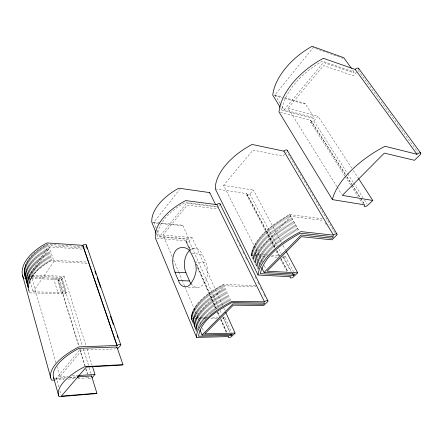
<?xml version="1.0" encoding="UTF-8"?>
<svg xmlns="http://www.w3.org/2000/svg" width="443" height="443" viewBox="0 0 443 443"><rect width="100%" height="100%" fill="white"/><g stroke="black" fill="none" stroke-linecap="round" stroke-linejoin="round"><path stroke-width="0.33" stroke-dasharray="2.21 1.66" d="M61.727 277.34L66.461 292.552L33.015 291.826L28.601 276.122L61.727 277.34L60.946 278.425L25.229 277.152C20.328 262.339 35.75 250.489 47.119 244.226L83.627 246.745M66.461 292.552L65.669 293.626L29.592 292.889C24.83 277.994 40.728 266.47 52.025 260.191L87.531 262.084M196.664 331.763L191.094 318.373C193.076 301.694 210.187 292.12 223.35 284.45L255.517 285.585M258.103 269.405L251.059 255.273C255.096 235.859 273.685 223.726 289.788 214.539L322.869 218.825L321.413 220.282L290.785 216.383L254.814 254.094L260.362 265.113M284.733 97.676L304.967 103.341L314.275 117.783L313.71 118.425L281.892 110.058L281.969 109.449A56.671 31.841 -35.1 0 1 321.618 61.616L322.443 61.162L354.19 72.087L353.569 72.796L323.49 62.485L284.124 109.82L280.591 104.094M28.601 276.122L48.985 245.638L82.78 247.925M55.956 362.728L31.11 275.064L49.959 246.978L82.924 249.165M33.015 291.826L53.902 261.553L48.985 245.638M23.584 278.243L58.531 279.45A1.877 0.969 -17.5 0 0 59.19 280.569A1.877 0.969 -17.5 0 0 61.555 279.843L64.146 276.316L31.11 275.064M84.696 247.698L85.421 246.69M156.146 227.846L153.832 222.331L179.598 189.471M190.064 249.719L186.232 240.815L190.695 250.888M157.171 230.294L159.746 236.424L186.569 203.16L216.057 206.909L216.483 206.41L185.362 202.429L184.703 202.783A45.275 23.922 -24.9 0 0 157.714 236.368L157.752 236.761L188.513 239.403L188.901 238.943L182.793 225.266L160.565 223.012M280.242 103.524L274.942 94.935L313.14 47.645L343.137 58.376M172.177 256.707L163.007 235.039L187.234 205.103L216.572 208.775L218.166 206.898M58.758 386.833L56.344 378.206L80.632 348.735M182.793 225.266L182.411 225.731L159.336 223.405M281.377 242.382L253.363 190.003L249.824 194.04A2.054 1.091 -27.8 0 1 247.238 195.169A2.054 1.091 -27.8 0 1 246.784 193.707L275.142 247.31M351.781 168.141L318.03 116.204L313.821 121.011A2.287 1.274 -33.2 0 1 311.329 122.262L311.191 122.262A2.287 1.274 -33.2 0 1 310.748 120.369L345.479 174.431M262.361 261.918L223.588 185.412L253.064 150.094L282.994 156.191L284.716 154.225M336.852 186.625L288.039 108.181L323.556 65.625L353.475 75.753L357.291 71.401M304.967 103.341L304.419 103.983L282.507 97.875M186.16 240.903A1.861 0.958 -24 0 0 186.758 242.088A1.861 0.958 -24 0 0 189.117 241.058L192.057 237.603L222.624 305.471M218.565 206.427L219.368 205.486M285.148 153.732L286.87 151.766M222.292 318.229L223.643 318.224L224.756 317.11L231.611 332.427M256.198 285.608L254.985 286.826L224.568 285.801L194.593 317.227L206.931 317.177M282.003 257.544L284.068 257.693L285.386 256.375L293.493 271.625M54.727 378.71L66.228 377.968M69.606 377.746L76.373 377.309M55.12 379.978L64.069 379.391M68.2 379.119L75.083 378.665M77.841 378.483L88.799 377.757A2.049 0.814 -19.3 0 0 89.154 378.649A2.049 0.814 -19.3 0 0 91.43 378.145M58.974 376.733L68.161 376.157M72.287 375.897L77.785 375.548M56.344 378.206L66.694 377.541M69.457 377.364L76.357 376.921M116.204 348.874L81.866 350.147L59.91 376.672L57.086 366.71M191.094 318.39L206.012 318.312M210.763 318.29L217.541 318.251M212.418 317.155L217.901 317.138M222.702 317.116L224.756 317.11M188.153 287.158L196.974 287.429M53.902 261.553L88.03 263.33M194.937 261.946L205.967 262.61A15.516 9.901 -87.3 0 1 204.323 283.143A15.516 9.901 -87.3 0 1 191.143 283.885M191.902 253.59L202.207 254.31L205.967 262.61M251.059 255.295L266.188 256.397M271 256.746L277.877 257.245M254.814 254.094L267.722 255.057M271.797 255.362L279.273 255.921M283.348 256.22L285.386 256.375M187.887 247.775L194.615 248.29M156.839 238.351L186.232 240.815M159.746 236.424L188.901 238.943M163.007 235.039L192.057 237.603M152.542 222.718L158.66 223.338M153.832 222.331L159.895 222.945M215.304 188.912L246.873 193.602M223.588 185.412L253.363 190.003M280.33 112.317L310.853 120.241M284.124 109.82L314.275 117.783M288.039 108.181L318.03 116.204M274.034 95.511L281.859 97.693M274.942 94.935L282.125 96.945M358.138 70.431L417.926 152.226M352.584 69.867L354.19 72.087M353.281 170.45L358.154 177.953M313.821 121.011L347.356 173.268M347.727 173.85L353.32 182.56M353.691 183.142L363.005 197.661M364.495 199.981L367.109 204.046M346.969 176.763L351.808 184.338M352.185 184.919L360.375 197.739M360.746 198.326L364.096 203.57M310.748 120.369L345.363 174.559M346.852 176.89L351.692 184.465M352.063 185.047L360.253 197.866M360.624 198.447L363.974 203.691M310.421 121.875L344.92 176.004M345.291 176.585L350.856 185.312M351.227 185.894L358.276 196.952M359.76 199.284L362.357 203.359M337.217 187.212L341.586 194.239M280.834 108.336L281.892 110.058M288.277 154.136L335.035 233.096M325.251 222.873L327.294 226.345M289.788 214.539L299.208 231.412M289.75 214.562L299.163 231.434M288.648 215.148L298.045 232.027M287.551 215.741L296.926 232.625M286.466 216.35L295.819 233.239M285.386 216.965L294.717 233.86M284.312 217.591L293.626 234.497M283.249 218.227L292.541 235.133M282.197 218.875L291.466 235.787M281.15 219.534L290.398 236.446M280.114 220.199L289.345 237.116M279.096 220.869L288.626 238.395M278.082 221.55L287.263 238.472M277.085 222.236L286.244 239.165M276.1 222.934L285.237 239.862M275.125 223.637L284.24 240.566M274.167 224.346L282.933 240.671M273.22 225.061L282.296 241.989M283.005 245.422L285.286 249.686M272.29 225.78L281.344 242.714M271.371 226.506L280.081 242.836M270.474 227.237L279.483 244.171M269.588 227.973L278.575 244.901M268.724 228.71L277.368 245.034M284.068 257.693L291.494 271.72M249.824 194.04L277.18 245.738M278.785 248.778L281.36 253.645M282.972 256.685L290.691 271.282M267.871 229.452L276.814 246.38M267.04 230.199L275.961 247.122M276.748 250.361L279.638 255.855M280.923 258.297L287.668 271.116M246.784 193.707L275.042 247.415M276.969 251.076L279.539 255.96M280.823 258.402L287.568 271.216M266.221 230.947L274.804 247.266M246.535 194.776L274.4 247.82M276 250.865L278.885 256.353M280.485 259.404L286.892 271.598M265.429 231.7L273.99 248.014M264.648 232.453L273.508 249.37M263.89 233.206L272.412 249.514M263.148 233.965L271.963 250.871M262.428 234.718L270.911 251.02M261.724 235.477L270.186 251.774M261.043 236.23L269.798 253.125M260.384 236.988L269.123 253.878M259.748 237.741L268.148 254.022M259.127 238.5L267.511 254.769M258.529 239.248L266.896 255.517M257.953 240.001L266.304 256.259M257.4 240.748L265.728 257.001M256.868 241.496L265.18 257.737M256.359 242.238L264.654 258.474M255.871 242.974L264.15 259.205M255.412 243.711L263.668 259.93M254.969 244.442L262.904 260.052M254.548 245.167L262.466 260.766M264.238 265.623L266.116 269.322M254.155 245.887L262.356 262.079M253.778 246.601L261.663 262.184M253.429 247.31L261.298 262.887M253.103 248.014L260.96 263.579M252.798 248.711L260.944 264.864M252.521 249.403L260.296 264.848M252.266 250.085L260.024 265.523M252.034 250.766L259.781 266.188M251.823 251.436L259.554 266.847M251.635 252.095L259.05 266.88M251.474 252.748L259.183 268.137M251.336 253.39L258.723 268.153M251.22 254.027L258.596 268.779M251.131 254.653L258.49 269.394M236.795 239.563L237.708 241.413M239.536 245.117L240.449 246.967M242.88 251.901L243.794 253.756M245.616 257.455L246.529 259.305M255.046 276.582L255.96 278.431M257.782 282.13L259.305 285.214M260.523 287.684L262.04 290.769M263.867 294.473L264.781 296.323M223.316 284.467L230.842 300.731M222.325 284.987L229.795 301.273M221.339 285.514L228.793 301.805M220.365 286.051L227.802 302.347M219.396 286.593L226.822 302.896M218.443 287.147L225.847 303.449M217.496 287.701L224.883 304.009M216.555 288.266L223.931 304.579M215.63 288.836L222.984 305.149M223.759 307.985L224.889 310.499M214.717 289.417L222.054 305.731M213.814 289.999L221.135 306.312M212.922 290.586L220.226 306.905M212.042 291.178L219.329 307.497M223.643 318.224L229.928 332.305M189.117 241.058L218.98 308.001M220.105 310.526L221.517 313.688M222.923 316.845L229.684 332.001M211.178 291.776L218.726 308.727M210.325 292.38L217.579 308.699M209.489 292.989L216.727 309.308M196.559 264.106L216.649 309.435M218.045 312.581L219.722 316.357M220.835 318.877L226.7 332.1M196.482 264.2L216.572 309.524M217.685 312.038L219.639 316.446M221.035 319.597L226.617 332.184M185.966 241.662L189.587 249.841M197.102 266.824L216.04 309.591M217.153 312.11L218.825 315.881M220.498 319.658L226.063 332.233M208.664 293.598L215.885 309.917M207.856 294.213L215.06 310.526M207.064 294.828L214.251 311.147M206.288 295.448L213.46 311.761M205.53 296.074L212.679 312.381M204.782 296.699L211.92 313.007M204.057 297.325L211.178 313.627M203.343 297.951L210.447 314.253M202.65 298.582L209.467 314.253M201.975 299.208L208.775 314.879M201.321 299.839L208.105 315.505M200.679 300.47L207.723 316.756M200.059 301.102L207.086 317.382M199.461 301.733L206.471 318.008M198.879 302.359L205.873 318.628M198.314 302.984L205.297 319.248M197.777 303.61L204.472 319.242M197.251 304.236L203.935 319.863M196.753 304.856L203.42 320.477M196.271 305.476L202.927 321.086M195.806 306.096L202.451 321.696M195.369 306.706L201.997 322.305M194.948 307.32L201.565 322.903M194.549 307.924L200.889 322.881M194.172 308.527L200.762 324.099M173.529 259.897L178.379 271.371M178.651 272.008L181.89 279.655M182.156 280.292L184.587 286.028M184.853 286.665L200.502 323.634M202.39 328.097L204.007 331.918M193.818 309.125L200.397 324.686M193.48 309.718L199.787 324.647M193.17 310.305L199.461 325.228M192.877 310.892L199.422 326.425M192.611 311.468L198.879 326.369M192.362 312.038L198.879 327.554M192.135 312.608L198.381 327.488M191.93 313.168L198.171 328.036M191.753 313.722L197.977 328.579M191.592 314.27L197.805 329.116M191.454 314.807L197.661 329.647M191.332 315.338L197.273 329.548M191.238 315.865L197.168 330.063M191.166 316.385L197.091 330.572M156.213 233.084L157.752 236.761M191.116 316.895L196.709 330.295M191.088 317.393L196.67 330.788M191.077 317.886L196.659 331.27M64.146 276.316L85.87 345.485M86.906 348.774L92.078 365.242M61.81 279.561L82.459 345.972M83.278 348.602L89.004 367.009M89.209 367.668L91.048 373.587M60.946 278.425L65.669 293.626M59.301 278.365L64.008 293.593M58.531 279.45L79.048 346.088M80.061 349.389L85.139 365.885M85.953 368.521L87.581 373.803M58.376 280.048L78.655 345.989M79.668 349.283L84.74 365.768M85.754 369.063L87.376 374.341M88.19 376.976L88.594 378.294M47.119 244.226L51.992 260.207M56.826 278.276L61.505 293.543M46.21 244.724L51.1 260.694M45.341 245.217L50.22 261.187M44.488 245.715L49.35 261.691M53.498 278.16L58.149 293.471M43.647 246.219L48.497 262.201M42.821 246.734L47.65 262.721M42.002 247.26L46.825 263.242M41.205 247.787L46.011 263.773M40.418 248.324L45.208 264.316M39.643 248.866L44.422 264.859M38.89 249.415L43.652 265.412M38.148 249.968L42.899 265.966M37.422 250.533L42.157 266.531M36.714 251.098L41.437 267.096M36.021 251.668L40.728 267.672M35.346 252.244L40.042 268.248M34.687 252.826L39.372 268.829M34.045 253.413L38.718 269.41M33.419 254L38.081 269.997M32.815 254.592L37.467 270.59M32.228 255.19L36.869 271.188M31.663 255.788L36.287 271.78M31.115 256.386L35.728 272.384M30.584 256.99L35.185 272.982M30.074 257.593L34.665 273.586M29.587 258.203L34.166 274.189M29.116 258.812L33.685 274.793M28.668 259.421L33.225 275.402M28.236 260.03L32.782 276.006M27.826 260.639L32.367 276.615M27.438 261.248L31.968 277.218M27.073 261.857L31.591 277.822M26.724 262.466L31.237 278.425M26.397 263.076L30.899 279.029M26.093 263.685L30.589 279.633M25.81 264.288L30.296 280.231M25.55 264.892L30.024 280.829M25.306 265.495L29.775 281.427M25.09 266.093L29.548 282.019M59.877 390.815L60.99 394.796M24.891 266.692L29.343 282.606M24.719 267.284L29.16 283.193M24.564 267.877L29 283.775M24.431 268.458L28.861 284.356M24.321 269.045L28.745 284.927M24.232 269.621L28.651 285.497M24.166 270.197L28.579 286.062M24.116 270.767L28.524 286.627M24.094 271.326L28.496 287.18M24.088 271.886L28.49 287.728M24.11 272.439L28.502 288.271M24.149 272.988L28.535 288.814M24.21 273.53L29.592 292.889M24.393 274.594L29.194 291.898M189.693 250.361A15.389 9.757 -86.7 0 1 202.207 254.31"/><path stroke-width="0.66" d="M23.584 278.243A48.065 25.628 -17.9 0 1 47.019 242.93L82.863 245.356A1.949 1.069 -18.7 0 1 85.388 244.381A1.949 1.069 -18.7 0 1 86.147 245.682L87.271 248.944M209.317 193.109L209.733 192.605L215.603 204.605M91.18 376.351L91.54 375.941L96.901 393.19L96.535 393.594L59.041 396.706L58.908 396.419A50.657 19.713 -19.9 0 1 83.948 367.075L84.668 366.704L122.955 364.622L116.946 347.007L79.026 348.342L78.322 348.713A49.887 20.494 -19.6 0 0 53.913 378.455L54.052 378.754M116.553 347.456L116.946 347.007M92.493 366.56L94.974 374.468L91.983 377.796M117.578 348.824L120.535 345.468A2.137 0.908 -20.3 0 0 120.142 344.416L120.02 344.405A2.137 0.908 -20.3 0 0 117.068 345.496L78.998 346.869A52.639 21.624 -19.6 0 0 50.607 377.098L50.69 377.569A52.639 21.624 -19.6 0 0 51.255 379.363L51.681 380.205L54.434 380.028M122.955 364.622L122.55 365.065L86.285 367.053L61.361 396.125L96.901 393.19M202.069 335.013L232.902 303.898L263.502 304.269L264.753 303.062L231.706 302.608C218.46 310.355 201.067 319.547 198.519 336.215L231.296 335.368L232.437 334.266L202.069 335.013L199.931 329.93M264.056 272.456L301.174 235L331.918 238.212L333.424 236.761L300.216 233.223C283.941 242.498 264.992 254.265 260.251 273.68L293.427 275.374L294.789 274.062L264.056 272.456L261.591 267.561M235.078 333.125L231.656 336.425A2.032 0.786 -24.1 0 1 229.081 337.555A2.032 0.786 -24.1 0 1 228.571 336.591L196.57 337.378L155.471 238.234A47.766 25.24 -24.9 0 1 179.182 204.328L180.079 203.763A47.766 25.24 -24.9 0 1 185.695 200.585L216.843 204.638L264.493 301.827A2.143 0.869 -25.7 0 1 267.057 300.642A2.143 0.869 -25.7 0 1 267.788 301.561L263.762 305.493L233.289 305.166L204.816 333.834L235.078 333.125L225.742 312.387M286.261 251.513L297.663 272.833L293.587 276.753A2.226 0.93 -26.9 0 1 290.785 277.988A2.226 0.93 -26.9 0 1 290.458 276.709L258.064 275.025L215.304 188.912A53.116 28.839 -29.2 0 1 252.117 144.446L283.902 151.141A2.182 1.196 -30.9 0 1 286.305 149.928A2.182 1.196 -30.9 0 1 287.302 151.046M372.779 200.457L367.851 205.209A2.503 1.102 -30.9 0 1 364.777 206.554A2.503 1.102 -30.9 0 1 364.722 204.86L332.427 199.621L279.001 111.974A59.794 33.602 -35.1 0 1 315.189 63.177L316.341 62.435A59.794 33.602 -35.1 0 1 321.025 59.633L323.407 58.332L355.181 69.401L417.001 154.269A2.73 1.218 -33.7 0 1 420.125 152.818A2.73 1.218 -33.7 0 1 420.385 154.535L414.449 160.311L384.33 153.112L342.312 195.407L372.779 200.457L358.531 178.529M77.724 377.22L79.081 377.137M78.472 375.503L94.974 374.468M77.049 376.877L91.54 375.941M264.493 301.827L232.121 301.334A52.34 20.899 -24.8 0 0 196.57 337.378M178.523 280.541C180.118 287.529 187.843 289.201 191.332 282.784C193.286 280.07 194.671 276.969 195.496 273.735C197.799 266.11 193.934 258.54 190.39 251.989C187.273 246.081 177.986 245.882 174.896 251.879C169.896 261.021 174.481 272.035 178.523 280.541L189.482 280.962A15.516 9.901 -87.3 0 0 191.143 283.885M175.024 272.207L185.944 272.722L189.482 280.962M297.663 272.833L267.051 271.171L301.318 236.684L331.934 239.813L336.78 235.089A2.381 1.03 -29.2 0 0 336.231 233.838A2.381 1.03 -29.2 0 0 333.413 235.139L300.886 231.6A57.756 24.791 -27.9 0 0 258.064 275.025M209.733 192.605L178.811 188.181L178.164 188.535A44.66 24.415 -25 0 0 151.816 222.248L155.958 232.47M417.001 154.269L385.017 146.29A65.586 29.36 -32.3 0 0 332.427 199.621M358.658 68.438L420.745 153.112M351.377 68.205L343.74 57.668L312.077 46.293L311.268 46.748A55.746 32.394 -35.7 0 0 272.805 94.531L272.733 95.145L280.131 107.189M287.258 150.315L336.99 234.12M283.902 151.141L333.413 235.139M292.463 273.547L293.427 275.374M220.049 203.946L267.926 300.908M230.748 334.144L231.296 335.368M86.33 244.962L120.778 344.815M94.913 271.116L96.037 274.378M97.161 277.639L100.533 287.424M110.423 316.119L113.342 324.597M117.162 335.683L117.838 337.644M82.863 245.356L117.068 345.496M82.791 245.444L116.985 345.584M53.487 377.187L58.609 395.616M22.61 275.64L50.795 378.029M355.181 69.401A2.481 1.39 -37 0 1 357.7 68.056A2.481 1.39 -37 0 1 358.775 69.296M216.926 204.55A1.949 1.047 -26.2 0 1 219.235 203.553A1.949 1.047 -26.2 0 1 219.994 204.683M185.944 272.722A15.389 9.757 -86.7 0 1 189.693 250.361"/></g></svg>
